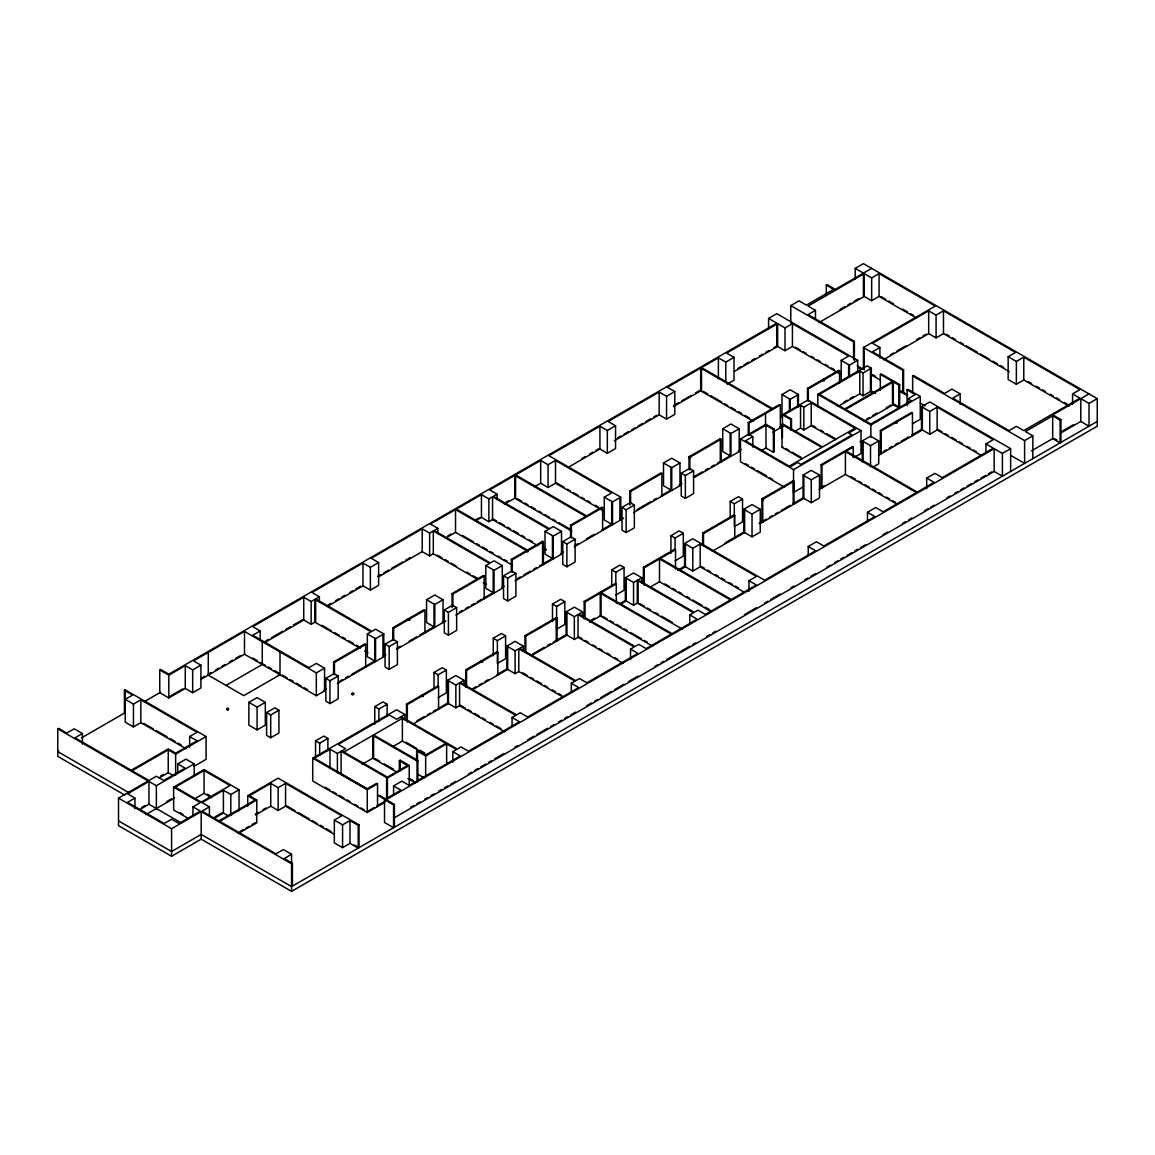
<?xml version="1.0" encoding="UTF-8"?>
<svg xmlns="http://www.w3.org/2000/svg" width="1155" height="1155" viewBox="0 0 1155 1155"><rect width="100%" height="100%" fill="white"/><g stroke="black" fill="none" stroke-linecap="round" stroke-linejoin="round"><path stroke-width="1.5" d="M124.754 795.044L57.75 756.352L57.75 728.805L58.573 728.329L66.802 733.079L74.209 728.805L82.438 733.555L82.438 744.08M124.394 713.14L124.394 690.329L125.216 689.853L206.081 736.544L206.081 759.355L193.91 766.386M200.883 679.414L244.499 654.235L316.326 695.7L324.555 690.95L324.555 668.153L316.326 672.903L244.499 631.439L193.491 660.891L200.898 665.165L200.898 687.961L192.668 692.711L185.276 688.438L168.818 697.938L159.765 692.711L159.765 669.914L160.588 669.438L168.818 674.188L776.81 323.169L776.81 345.966L773.691 347.771M768.58 328.944L768.58 318.419L776.81 313.669L857.674 360.36L857.674 372.632M790.785 323.126L790.785 305.599L799.015 300.849L806.421 305.122L833.693 289.371L826.287 285.097L826.287 295.622M826.287 285.097L827.11 284.621L835.339 289.371L871.664 268.393M855.205 278.918L855.205 268.393L863.435 263.643L1097.25 398.648L1097.25 426.195L291.565 891.357L201.187 839.165L171.575 856.274L118.503 825.637L118.503 798.091L148.129 780.982L57.75 728.805M159.765 669.914L168.818 675.141L185.276 665.641L192.668 669.914L200.898 665.165M337.404 683.529L383.792 656.747L383.792 633.951L375.563 638.701L375.563 661.497L367.333 656.747L367.333 633.951L371.044 631.814L314.853 599.373L311.143 601.51L303.736 597.236L252.728 626.689L260.135 630.962L260.135 639.726M327.428 606.361L362.973 585.83L370.38 590.104L378.609 585.354L378.609 562.557L370.38 567.307L362.973 563.034L311.966 592.486L319.372 596.76L319.372 602.029M485.807 565.56L494.037 570.31L494.037 593.107L485.807 588.357L485.807 565.56L489.518 563.423L433.313 530.968L429.617 533.119L422.21 528.831L371.203 558.284L378.609 562.557M545.044 531.358L553.274 536.108L553.274 558.904L545.044 554.155L545.044 531.358L548.74 529.221L492.55 496.78L488.854 498.917L481.447 494.643L456.355 509.124L528.182 550.589L528.182 551.541L527.359 552.018L527.359 551.065L455.532 509.6L430.44 524.081L437.846 528.369L437.846 533.624M570.541 537.45L570.541 525.178L585.773 516.386L514.769 475.398L489.677 489.893L497.083 494.167L497.083 499.422M515.592 497.718L515.592 474.922L540.684 460.441L548.091 464.714L555.497 460.441L611.688 492.882L604.282 497.155L604.282 519.952L612.511 524.702L612.511 501.905L620.74 497.155L620.74 519.952L619.917 519.476L619.917 496.679M569.011 466.894L599.921 449.035L607.328 453.309L615.557 448.559L615.557 425.762L607.328 430.512L599.921 426.238L548.914 455.691L620.74 497.155M614.33 440.719L659.159 414.833L666.565 419.121L674.78 414.371L674.78 391.559L666.565 396.309L659.159 392.036L608.151 421.488L615.557 425.762M748.252 434.858L748.252 422.586L771.699 409.043L700.695 368.055L667.388 387.286L674.78 391.559M701.518 390.376L701.518 367.579L718.396 357.848L725.788 362.121L734.017 357.371L734.017 380.168L727.159 384.124M841.215 381.41L841.215 360.36L848.622 356.087L792.431 323.645L785.025 327.919L777.618 323.645L726.611 353.098L734.017 357.371M863.435 368.575L863.435 347.54L935.261 306.061L879.071 273.62L871.664 277.893L864.258 273.62L808.067 306.061L815.473 310.349L815.473 319.112M82.438 733.555L75.032 737.828L131.222 770.269L168.24 748.902L175.647 753.175L197.029 740.831L189.637 736.544L189.637 747.068M124.394 690.329L132.623 695.079L125.216 699.352L133.446 704.102L140.838 699.829L197.029 732.27L189.637 736.544M260.135 630.962L252.728 635.236L308.919 667.677L316.326 663.403L324.555 668.153M315.676 621.693L315.676 598.896L319.372 596.76M437.846 528.369L434.136 530.506L490.326 562.947L494.037 560.81L502.266 565.56L502.266 588.357L455.879 615.139M497.083 494.167L493.373 496.304L549.563 528.745L553.274 526.608L561.503 531.358L561.503 554.155L515.116 580.936M815.473 310.349L808.067 314.622L854.382 341.36L854.382 360.649M58.573 751.14L57.75 751.602L129.432 792.994M81.529 737.872L125.216 712.664M144.736 701.388L160.588 692.235M168.818 696.985L182.851 688.885M201.548 678.086L204.666 676.281M207.785 674.477L210.903 672.686M215.581 669.987L218.699 668.182M221.818 666.377L224.936 664.587M229.614 661.887L232.732 660.082M235.851 658.278L240.529 655.578M265.477 641.184L268.595 639.379M271.699 637.574L282.614 631.28M285.733 629.475L290.41 626.775M293.529 624.985L302.884 619.585M327.832 605.177L330.951 603.372M335.629 600.672L338.747 598.882M341.866 597.077L344.97 595.273M349.647 592.573L352.766 590.783M355.884 588.978L360.562 586.278M377.714 576.374L380.832 574.584M383.951 572.779L388.629 570.079M391.747 568.274L402.662 561.98M405.78 560.175L410.458 557.475M447.866 535.877L450.984 534.072M475.932 519.678L479.051 517.873M505.544 502.569L508.662 500.779M581.932 458.477L585.051 456.673M589.729 453.973L592.847 452.168M595.966 450.378L599.084 448.573M617.795 437.774L620.914 435.969M624.032 434.165L628.71 431.465M631.828 429.674L634.932 427.87M638.051 426.065L642.729 423.365M645.847 421.575L650.525 418.875M653.643 417.071L656.762 415.266M673.914 405.376L678.591 402.676M681.71 400.872L691.065 395.472M695.743 392.772L700.421 390.072M737.828 368.474L740.947 366.669M744.065 364.865L748.743 362.165M751.862 360.36L754.98 358.57M759.658 355.87L762.776 354.065M765.895 352.261L769.013 350.47M840.017 309.468L844.709 306.768M847.828 304.963L850.946 303.159M854.065 301.354L858.757 298.654M265.101 642.339L303.736 620.033L311.143 624.306L314.853 622.17L360.115 648.302M378.927 576.619L422.21 551.642L429.617 555.916L433.313 553.779L477.029 579.002M446.682 537.508L455.532 532.397L512.647 565.373M475.542 520.847L481.447 517.44L488.854 521.714L492.55 519.577L537.826 545.709M504.432 504.172L514.769 498.195L571.884 531.17M534.779 486.645L540.684 483.238L548.091 487.511L555.497 483.238L603.877 511.174M673.437 406.589L700.695 390.852L753.175 421.156M734.349 371.434L777.618 346.442L785.025 350.716L792.431 346.442L840.826 374.379M818.996 322.563L864.258 296.431L871.664 300.704L879.071 296.431L916.521 318.058M125.216 689.853L125.216 722.164L133.446 726.914L140.838 722.64L186.114 748.772M226.034 685.391L262.257 664.486L262.257 641.689M790.785 305.599L853.559 341.837L854.382 341.36M226.813 708.621L228.459 708.621L228.459 709.574L226.813 709.574L226.813 708.621L228.459 709.574M226.813 709.574L228.459 708.621M248.874 702.356L257.089 697.606L265.318 702.356L265.318 725.152L257.089 729.902L248.874 725.152L248.874 702.356L257.089 707.105L265.318 702.356M443.029 599.748L434.8 604.498L434.8 627.309L426.57 622.559L426.57 599.748L434.8 594.998L443.029 599.748L443.029 622.559L442.206 622.083M663.519 462.953L671.748 467.703L671.748 490.5L663.519 485.75L663.519 462.953L671.748 458.203L679.963 462.953L679.963 485.75L633.59 512.531M739.2 428.75L730.971 433.5L730.971 456.312L722.756 451.562L722.756 428.75L730.971 424.001L739.2 428.75L739.2 451.562L694.314 477.477M781.993 417.359L781.993 394.562L790.208 389.812L798.437 394.562L798.437 406.834M206.081 736.544L175.647 754.128L168.24 749.855L132.045 770.746L148.952 780.506L156.358 776.232L163.75 780.506L185.147 768.162L177.74 763.888L177.74 772.652M1069.054 406.112L1023.778 379.981L1016.371 384.254L1008.156 379.504L1008.156 356.707L1015.548 352.419L943.491 310.811L936.084 315.098L928.678 310.811L872.487 343.252L879.893 347.54L879.893 358.05M333.607 674.26L333.607 661.974L364.865 643.927L365.687 644.403L365.687 667.2M392.844 640.058L392.844 627.771L424.102 609.725L424.925 610.201L424.925 632.998L424.102 632.521M452.081 607.602L452.081 593.583L483.339 575.522L484.162 575.999L484.162 598.81L483.339 598.333L493.214 592.631L493.214 569.834M511.319 571.653L511.319 559.381L542.576 541.334L543.399 541.811L543.399 564.607L542.576 564.131L542.576 541.334M629.778 505.009L629.778 490.976L661.05 472.929L661.873 473.406L661.873 496.202L661.05 495.726L670.925 490.038L670.925 467.226M689.015 469.493L689.015 456.788L720.287 438.727L721.11 439.203L721.11 462L720.287 461.538L720.287 438.727M807.489 400.655L807.489 388.383L838.747 370.336L839.57 370.813L839.57 383.085M333.607 661.974L334.43 662.45L365.687 644.403M392.844 627.771L393.667 628.248L424.925 610.201M452.081 593.583L452.904 594.06L484.162 575.999M494.037 570.31L502.266 565.56M511.319 559.381L512.141 559.857L543.399 541.811M553.274 536.108L561.503 531.358M570.541 525.178L571.364 525.655L602.636 507.608L602.636 530.405L601.813 529.928L611.688 524.226L611.688 501.429M629.778 490.976L630.601 491.452L661.873 473.406M671.748 467.703L679.963 462.953M721.11 439.203L689.015 457.727L689.838 458.203L690.661 457.727L689.838 456.312L689.838 469.969M748.252 422.586L749.075 423.062L780.347 405.001L780.347 427.812L779.524 427.336L782.339 425.704M781.993 394.562L790.208 399.312L798.437 394.562M807.489 388.383L808.312 388.86L839.57 370.813M841.215 360.36L849.445 365.11L857.674 360.36M879.893 347.54L872.487 351.813L903.585 369.759L903.585 392.556L902.762 393.032L902.762 370.235L863.435 347.54M177.74 763.888L185.969 759.138L194.199 763.888L194.199 776.16M266.603 712.592L274.818 707.842L278.933 710.21L278.933 733.006L270.703 737.756L266.603 735.389L266.603 712.592L270.703 714.959L278.933 710.21M325.826 678.389L334.055 673.639L338.17 676.007L338.17 698.818L329.94 703.568L325.826 701.186L325.826 678.389L329.94 680.757L338.17 676.007M385.063 644.187L393.292 639.437L397.407 641.819L397.407 664.616L389.177 669.366L385.063 666.984L385.063 644.187L389.177 646.569L397.407 641.819M444.3 609.984L452.529 605.234L456.644 607.617L456.644 630.413L448.414 635.163L444.3 632.796L444.3 609.984L448.414 612.367L456.644 607.617M503.537 575.796L511.766 571.046L515.881 573.414L515.881 596.211L507.651 600.961L503.537 598.593L503.537 575.796L507.651 578.164L515.881 573.414M562.774 541.594L571.003 536.844L575.118 539.212L575.118 562.009L566.888 566.759L562.774 564.391L562.774 541.594L566.888 543.962L575.118 539.212M622.011 507.392L630.24 502.642L634.355 505.009L634.355 527.821L626.126 532.571L622.011 530.188L622.011 507.392L626.126 509.759L634.355 505.009M681.248 473.189L689.477 468.439L693.592 470.821L693.592 493.618L685.363 498.368L681.248 495.986L681.248 473.189L685.363 475.571L693.592 470.821M784.187 487.02L740.485 461.798L740.485 438.987L765.982 424.275L774.211 429.025L774.211 451.822L773.388 452.298L765.982 448.025L761.492 450.609M782.44 437.572L782.44 414.775L807.937 400.049L861.009 430.685L861.009 453.482L854.873 457.019M817.812 406.618L817.812 394.346L867.174 365.846L871.289 368.214L871.289 391.025L863.059 395.775L859.768 393.869L838.068 406.401M194.199 763.888L156.358 785.732L148.952 781.459L127.555 793.817L134.962 798.091L134.962 808.601M774.211 429.025L773.388 429.487L765.982 425.213L749.523 434.713L752.815 436.619L752.815 447.144M752.815 436.619L745.423 440.892L790.251 466.779L797.657 462.505L800.949 464.411L851.957 434.959L848.665 433.053L856.072 428.779L811.229 402.893L803.822 407.166L800.545 405.275L784.086 414.775L791.493 419.048L791.493 429.559M871.289 368.214L863.059 372.964L859.768 371.073L819.458 394.346L844.753 408.957L892.483 381.395L892.483 404.207M160.531 776.16L163.606 774.37M890.491 354.715L893.58 352.925M896.67 351.149L905.924 345.793M916.738 339.556L919.828 337.78M922.903 335.99L925.992 334.214M159.188 777.878L168.24 772.652L172.687 775.222M883.416 359.754L928.678 333.622L936.084 337.895L943.491 333.622L1009.427 371.679M134.962 798.091L127.555 802.364L164.169 823.501L171.575 819.227L178.982 823.501L200.364 811.142L192.957 806.869L192.957 815.647M801.873 458.766L782.022 447.303L782.022 424.506L782.845 424.029L822.548 446.942L855.047 428.187M782.44 414.775L790.67 419.525L791.493 419.048M326.547 688.842L323.732 690.473L324.555 690.95M339.556 681.335L342.544 679.616M345.518 677.898L348.492 676.18M351.466 674.462L374.74 661.021L374.74 638.224M382.969 633.474L382.969 656.271L385.784 654.654M397.306 647.998L400.28 646.28M409.216 641.126L416.666 636.824M419.64 635.106L433.977 626.833L433.977 604.022M459.517 612.078L462.505 610.36M465.479 608.642L468.454 606.924M471.428 605.206L474.402 603.488M477.39 601.769L481.852 599.185M504.259 586.249L501.443 587.881L502.266 588.357M517.397 578.669L520.443 576.908M523.489 575.147L526.536 573.385M527.359 572.923L530.405 571.162M533.437 569.401L536.483 567.639M539.529 565.892L552.451 558.428L552.451 535.631M563.496 552.047L560.68 553.678L561.503 554.155M575.118 545.348L578.164 543.586M586.596 538.721L594.204 534.317M619.917 519.476L622.733 517.859M637.228 509.485L650.626 501.746M653.6 500.028L656.574 498.31M679.14 485.288L681.97 483.656M693.491 477.001L702.413 471.846M705.402 470.128L708.376 468.41M711.35 466.692L714.324 464.974M717.298 463.256L730.148 455.835L730.148 433.038M741.207 449.454L738.377 451.085L739.2 451.562M396.641 649.327L445.844 620.928M574.353 546.734L623.556 518.321M772.94 432.085L783.162 426.181M880.341 390.173L880.341 374.393L881.164 373.917L899.673 384.601L899.673 407.412M188.482 818.534L173.625 809.958L173.625 787.161L204.074 769.591L239.042 789.775L239.042 810.824M204.074 770.529L175.271 787.161L201.187 802.119L229.989 785.501L204.074 770.529L204.074 793.341L194.978 798.581M141.892 807.388L145.01 805.584M844.045 401.998L847.12 400.222M850.21 398.446L853.3 396.656M139.784 809.554L148.952 804.255L180.758 822.62M794.553 431.522L800.545 428.072L803.822 429.963L811.229 425.69L835.397 439.651M902.762 370.235L903.585 369.759M351.957 693.462L353.603 693.462L353.603 694.415L351.957 694.415L351.957 693.462L353.603 694.415M351.957 694.415L353.603 693.462M899.673 384.601L898.85 385.077L893.306 381.872L845.576 409.419L870.884 424.029L911.194 400.756L907.902 398.85L907.902 404.12M166.811 801.541L171.402 798.899M145.66 814.708L174.52 798.047M782.022 447.303L782.845 446.826M912.638 393.48L912.638 375.938L913.461 375.462L944.559 393.422L951.965 389.148L960.18 393.898L960.18 404.409M907.079 405.622L907.079 389.827L907.902 389.351L920.246 396.483L920.246 419.279L912.537 423.741M192.957 806.869L200.364 802.595L173.625 787.161M239.042 789.775L230.812 794.525L223.406 790.251L202.01 802.595L209.416 806.869L209.416 815.647M866.308 419.308L869.383 417.533M872.473 415.757L877.078 413.086M886.318 407.758L890.938 405.087M864.056 421.561L893.306 404.669L898.85 407.888L898.85 385.077M789.226 466.187L821.725 447.418L782.022 424.506M315.546 756.641L315.546 740.846L323.775 736.096L327.89 738.478L327.89 750.75M374.783 724.185L374.783 706.643L383.012 701.894L387.127 704.276L387.127 716.548M434.02 688.236L434.02 672.455L442.25 667.706L446.364 670.073L446.364 692.87L438.135 697.62M493.257 655.795L493.257 638.253L501.487 633.503L505.601 635.871L505.601 658.682L497.372 663.432L497.372 640.621L505.601 635.871M552.494 621.592L552.494 604.051L560.724 599.301L564.824 601.683L564.824 624.48L556.609 629.23L556.609 606.433L564.824 601.683M611.731 585.643L611.731 569.848L619.946 565.098L624.061 567.48L624.061 590.277L615.832 595.027M670.954 553.187L670.954 535.66L679.183 530.91L683.298 533.278L683.298 556.075L675.069 560.825M730.191 517.238L730.191 501.458L738.42 496.708L742.535 499.076L742.535 521.872L734.306 526.622L734.306 503.825L742.535 499.076M907.902 398.85L915.309 394.577L907.079 389.827M118.503 798.091L171.575 828.727L201.187 811.619L291.565 863.796L292.388 863.319L292.388 886.13M209.416 806.869L202.01 811.142L218.916 820.902L255.125 800.011L247.719 795.737L247.719 806.262M315.546 740.846L319.661 743.228L327.89 738.478M374.783 706.643L378.898 709.026L387.127 704.276M434.02 672.455L438.135 674.823L446.364 670.073M611.731 569.848L615.832 572.23L624.061 567.48M670.954 535.66L675.069 538.028L683.298 533.278M740.485 438.987L793.543 469.623L861.009 430.685M817.812 394.346L870.884 424.982L920.246 396.483M247.719 795.737L278.153 778.152L359.032 824.858L359.032 847.655L354.368 844.955M384.586 802.494L367.261 812.499L312.716 781.011L312.716 758.214L396.627 709.762L404.856 714.512L404.856 719.767M406.502 719.839L406.502 704.059L437.759 686.012L438.582 686.489L438.582 709.285L437.759 708.809L447.635 703.106L455.864 707.856L459.56 705.719L504.836 731.851M447.635 703.106L447.635 680.309L455.864 675.56L464.093 680.309L464.093 685.579M465.739 687.398L465.739 669.857L496.997 651.81L497.819 652.286L497.819 675.083L496.997 674.607L506.872 668.918L515.101 673.668L518.797 671.531L562.499 696.754M506.872 668.918L506.872 646.107L515.101 641.357L523.331 646.107L523.331 651.377M524.976 651.449L524.976 635.669L556.234 617.607L557.057 618.084L557.057 640.881L556.234 640.419L556.234 617.607M553.259 642.137L566.109 634.716L566.109 611.919L574.338 607.169L582.553 611.919L582.553 617.174M584.199 619.008L584.199 601.466L615.471 583.419L616.294 583.881L616.294 603.184M682.533 629.258L637.271 603.127L633.561 605.263L625.346 600.513L625.346 577.717L633.561 572.967L641.79 577.717L641.79 582.972M643.436 583.044L643.436 567.264L674.708 549.217L675.531 549.693L675.531 568.982M743.907 592.024L700.204 566.787L692.798 571.061L684.583 566.311L684.583 543.514L692.798 538.764L764.624 580.229L815.632 550.776L808.226 546.503L808.226 555.281M702.673 545.348L702.673 533.061L733.945 515.015L734.768 515.491L734.768 538.288L733.945 537.811M743.806 532.109L743.806 509.312L752.035 504.562L760.264 509.312L760.264 532.109L752.035 536.858L743.806 532.109L725.008 542.966M793.99 481.289L761.91 499.812L762.733 500.288L763.556 499.812L762.733 498.397L762.733 522.147L761.91 521.67L761.91 498.859L793.182 480.812L793.99 481.289L793.99 504.085L793.182 503.609L793.182 480.812M803.043 497.921L803.043 475.109L811.272 470.359L819.501 475.109L819.501 497.921L811.272 502.67L803.043 497.921L793.182 503.609M867.463 521.078L867.463 512.3L875.692 507.55L883.099 511.838L916.42 492.593L845.417 451.605L821.97 465.147L821.97 487.944L821.147 487.468L821.147 464.671L852.404 446.61L853.227 447.086L853.227 457.611M862.28 461.957L862.28 440.921L870.509 436.171L878.738 440.921L878.738 463.718L873.252 466.88M912.464 412.898L881.207 430.945L881.207 453.742L880.384 453.265L880.384 430.469L911.642 412.422L912.464 412.898L912.464 435.695L911.642 435.218L921.517 429.516L929.746 434.266L937.153 429.992L980.855 455.229M921.517 429.516L921.517 406.719L929.746 401.969L1010.625 448.66L1010.625 471.457M334.344 820.108L342.573 824.858L349.979 820.57L358.209 825.32L358.209 848.131L349.979 843.381L342.573 847.655L334.344 842.905L334.344 820.108L341.75 815.82L285.559 783.379L278.153 787.652L270.746 783.379L249.365 795.737L256.771 800.011L256.771 822.808L238.248 833.491M409.216 786.526L409.216 765.476L387.416 778.066L341.086 751.327L337.39 753.464L329.984 749.191L314.348 758.214L367.261 788.75L376.718 783.292L377.541 783.769L377.541 806.565L376.718 806.089L385.178 801.209M406.502 704.059L407.325 704.536L438.582 686.489M465.739 669.857L466.562 670.333L497.819 652.286M524.976 635.669L525.799 636.131L557.057 618.084M584.199 601.466L585.022 601.943L616.294 583.881M643.436 567.264L644.259 567.74L659.491 558.948L730.48 599.936L705.387 614.431L697.981 610.158L694.285 612.294L638.094 579.853L638.094 602.65M675.531 549.693L660.299 558.471L731.303 599.474L756.395 584.979L748.989 580.705L748.989 591.23M702.673 533.061L703.496 533.538L734.768 515.491M853.227 447.086L846.24 451.129L917.243 492.117L934.106 482.386L926.7 478.112L926.7 488.637M214.83 817.047L222.41 812.672M214.238 818.346L223.406 813.048L227.853 815.618M256.771 800.011L219.739 821.378L275.93 853.819L283.336 849.546L291.565 854.296L291.565 863.074M404.856 714.512L401.146 716.649L457.337 749.09L461.047 746.953L468.454 751.226L519.461 721.774L512.055 717.5L512.055 726.278M447.635 680.309L455.864 685.059L459.56 682.923L515.751 715.364L512.055 717.5M464.093 680.309L460.383 682.446L516.574 714.887L520.284 712.751L527.691 717.024L578.698 687.586L571.292 683.298L571.292 692.076M506.872 646.107L515.101 650.857L518.797 648.72L574.988 681.161L571.292 683.298M523.331 646.107L519.62 648.244L575.811 680.685L579.521 678.548L586.913 682.836L637.935 653.384L630.529 649.11L630.529 659.62M566.109 611.919L574.338 616.669L578.034 614.532L634.225 646.973L630.529 649.11M582.553 611.919L578.857 614.056L635.048 646.497L638.758 644.36L646.15 648.634L671.243 634.138L599.431 592.674M625.346 577.717L633.561 582.466L637.271 580.33L693.462 612.771L689.766 614.908L689.766 623.671M638.094 579.853L641.79 577.717M684.583 543.514L692.798 548.264L700.204 543.991L756.395 576.432L748.989 580.705M743.806 509.312L752.035 514.062L760.264 509.312M803.043 475.109L811.272 479.859L819.501 475.109M862.28 440.921L870.509 445.671L878.738 440.921M921.517 406.719L929.746 411.469L937.153 407.195L993.343 439.636L985.937 443.91L985.937 452.673M960.18 393.898L952.788 398.172L1008.979 430.613L1016.371 426.339L1023.778 430.613L1079.968 398.172L1072.562 393.898L1072.562 404.409M1008.156 356.707L1016.371 361.457L1023.778 357.169L1079.968 389.61L1072.562 393.898M343.973 752.035L372.762 735.417L417.027 760.972L417.85 760.495L417.85 781.531M373.585 757.738L373.585 734.941L402.388 718.309L402.388 741.106L427.206 755.442M802.739 487.121L793.543 492.434L793.543 469.623M255.327 814.145L258.374 812.384M262.936 809.742L265.982 807.995M416.926 720.85L424.361 716.548M427.336 714.83L430.324 713.111M433.298 711.393L436.272 709.675M473.175 688.366L476.149 686.648M479.137 684.929L482.111 683.211M485.086 681.493L488.06 679.775M532.412 654.163L544.323 647.291M547.297 645.573L550.271 643.855M590.162 620.827L594.623 618.243M619.701 603.776L625.346 600.513M677.523 570.382L684.583 566.311M759.095 523.287L766.371 519.086M769.36 517.368L772.334 515.65M775.308 513.932L778.282 512.214M781.271 510.496L790.193 505.341M821.147 487.468L824.121 485.75M883.358 451.547L886.333 449.829M889.321 448.111L892.295 446.393M895.269 444.675L898.244 442.957M901.218 441.239L908.667 436.937M255.472 815.011L270.746 806.19L278.153 810.464L285.559 806.19L333.954 834.127M413.273 723.896L448.458 703.583L448.458 680.786M472.51 689.694L507.695 669.38L507.695 646.583M531.748 655.506L566.932 635.192L566.932 612.381M589.599 622.097L600.254 615.947L652.719 646.251M620.524 604.238L626.169 600.99L626.169 578.193M650.352 587.029L659.491 581.745L710.412 611.154M679.761 570.05L685.406 566.787L685.406 543.991M712.433 551.18L744.629 532.585L744.629 509.788M759.918 523.764L803.866 498.397L803.866 475.586M819.155 489.576L845.417 474.402L896.352 503.811M878.378 455.373L922.34 429.992L922.34 407.195M240.038 831.513L243.055 829.781M246.073 828.034L249.09 826.287M252.108 824.555L255.125 822.808M566.109 634.716L574.338 639.466L578.034 637.329L623.296 663.461M362.165 764.336L372.762 758.214L397.19 772.305M393.292 746.361L402.388 741.106M399.341 771.251L399.341 760.726L400.164 760.25L409.216 765.476M416.623 761.275L416.623 750.75L417.446 750.274L425.661 755.024L445.83 743.387L400.323 717.125L396.627 719.262L389.221 714.988L338.213 744.441L345.619 748.714L341.909 750.851L387.416 777.113L407.571 765.476L399.341 760.726M312.716 758.214L367.261 789.702L377.541 783.769M416.623 750.75L425.661 755.976L446.653 743.863L456.514 749.566L452.818 751.703L452.818 762.228M393.581 794.669L393.581 785.905L401.81 781.155L409.216 785.429L460.224 755.976L452.818 751.703M808.226 546.503L816.455 541.753L823.861 546.026L874.869 516.588L867.463 512.3M926.7 478.112L934.929 473.362L942.336 477.636L993.343 448.183L985.937 443.91M384.528 799.679L393.581 804.905L393.581 827.702L384.528 822.476L384.528 799.679L400.987 790.179L393.581 785.905M291.565 854.296L284.159 858.569L292.388 863.319M1010.625 448.66L1002.396 453.41L994.166 448.66L386.174 799.679L394.404 804.429L394.404 827.225M1089.021 393.898L1052.696 414.862L1060.925 419.611L1060.925 442.408M368.604 810.767L374.018 807.648M1060.925 419.611L1060.102 420.088L1052.696 415.814L1025.423 431.566L1032.83 435.839L1032.83 458.636M358.209 825.32L359.032 824.858M393.581 804.905L394.404 804.429M912.638 375.938L1024.601 440.589L1032.83 435.839M1060.507 433.154L1080.791 421.445L1080.791 398.648L1089.021 403.398L1097.25 398.648M410.761 807.331L413.851 805.555M416.941 803.765L420.03 801.974M424.665 799.303L427.769 797.513M430.858 795.737L433.948 793.947M438.582 791.276L441.672 789.486M444.762 787.696L447.851 785.92M450.941 784.13L455.59 781.459M468.454 774.023L471.543 772.247M474.633 770.457L477.722 768.667M480.812 766.891L485.447 764.206M488.551 762.43L491.64 760.64M494.73 758.849L503.999 753.508M514.827 747.256L517.916 745.466M527.691 739.821L533.87 736.255M536.96 734.479L547.773 728.227M550.877 726.437L553.967 724.661M558.601 721.976L561.691 720.2M564.781 718.41L567.87 716.62M570.96 714.844L575.609 712.159M586.913 705.633L591.562 702.947M594.652 701.172L597.741 699.381M600.831 697.591L611.645 691.354M614.749 689.564L624.018 684.208M628.652 681.537L637.935 676.18M655.015 666.32L657.96 664.616M660.92 662.912L663.865 661.209M666.825 659.505L671.243 656.935M672.066 656.473L689.78 646.237M692.74 644.533L695.685 642.83M706.86 636.376L709.82 634.673M712.765 632.969L715.725 631.265M744.585 614.604L756.395 607.775M764.624 603.026L767.714 601.25M770.804 599.459L780.087 594.103M790.901 587.866L793.99 586.076M804.818 579.824L807.908 578.049M810.998 576.258L815.632 573.587M826.951 567.047L830.041 565.257M834.675 562.586L837.779 560.796M840.869 559.02L843.958 557.23M847.048 555.44L851.683 552.769M854.772 550.978L857.862 549.202M860.966 547.412L865.6 544.741M883.099 534.635L887.646 532.007M902.791 523.258L905.809 521.511M908.841 519.764L911.873 518.018M924.91 510.496L927.97 508.72M931.046 506.958L934.106 505.183M946.97 497.762L950.06 495.971M954.694 493.301L957.784 491.51M960.888 489.72L963.977 487.944M967.067 486.154L971.702 483.483M974.791 481.693L977.881 479.902M980.97 478.127L985.619 475.441M988.709 473.666L991.799 471.875M1062.802 430.873L1073.731 424.578M393.971 817.971L994.166 471.457L1002.396 476.207L1002.396 453.41M1031.487 450.854L1052.696 438.611L1060.102 442.885L1060.102 420.088M1097.25 421.445L291.565 886.607L201.187 834.415L171.575 851.524L118.503 820.887M855.205 268.393L863.435 273.143L863.435 295.954M880.976 296.575L885.64 299.261M888.744 301.065L893.393 303.751M902.719 309.121L907.368 311.821M910.472 313.611L913.576 315.402M946.19 334.228L949.295 336.018M952.399 337.809L955.503 339.599M960.152 342.299L963.27 344.089M966.374 345.879L977.231 352.159M980.335 353.95L989.662 359.321M992.766 361.111L997.415 363.811M1000.519 365.601L1003.637 367.391M1028.47 381.727L1031.574 383.532M1036.237 386.218L1039.341 388.008M1042.445 389.798L1045.549 391.588M1050.213 394.288L1053.317 396.078M1056.421 397.869L1059.525 399.659M1064.188 402.344L1067.292 404.149M1080.791 421.445L1089.021 426.195L1089.021 403.398M1054.067 438.452L1056.811 440.041M880.341 374.393L892.483 381.395M857.212 365.789L862.843 369.037M872.487 374.61L875.591 376.4M900.467 390.765L907.816 395.01M857.79 367.073L862.02 369.513M871 374.696L880.067 379.937M899.731 391.285L906.993 395.486M920.405 403.225L925.068 405.925M1010.611 455.301L1024.601 463.386L1024.601 440.589M768.58 318.419L776.81 323.169M795.463 347.236L800.126 349.936M803.245 351.726L806.349 353.531M811.012 356.216L814.131 358.021M817.235 359.811L820.353 361.602M825.017 364.301L828.121 366.092M831.239 367.896L834.343 369.687M871.289 391.025L875.519 393.465M893.508 403.846L898.128 406.517M937.528 429.256L942.191 431.956M945.295 433.746L948.414 435.536M951.518 437.341L956.181 440.026M959.3 441.831L962.404 443.621M967.067 446.321L970.186 448.111M973.29 449.916L976.408 451.706M873.296 393.119L870.466 391.487L870.466 368.69M823.529 380.067L822.707 379.591L822.707 380.544M896.424 422.152L895.601 421.676L895.601 422.629M880.384 430.469L881.207 430.945M859.955 441.47L863.074 443.275M780.347 405.001L779.524 404.539L772.522 408.567L701.518 367.579M812.629 425.545L815.748 427.35M820.425 430.05L823.544 431.855M826.677 433.659L836.032 439.059M703.063 391.271L707.697 393.942M710.787 395.717L721.586 401.969M724.676 403.745L727.765 405.521M730.855 407.311L735.475 409.982M738.565 411.772L741.654 413.548M744.744 415.324L749.378 418.009M850.874 476.596L855.494 479.282M858.584 481.058L861.673 482.833M864.763 484.624L869.397 487.295M872.473 489.085L875.562 490.861M878.652 492.636L881.741 494.427M886.376 497.098L889.451 498.873M892.541 500.664L895.63 502.439M821.147 464.671L821.97 465.147M785.905 448.588L788.952 450.363M792.012 452.125L801.166 457.409M722.756 428.75L730.971 433.5M745.423 463.689L748.44 465.436M751.457 467.183L754.475 468.93M757.507 470.677L766.559 475.903M769.591 477.65L772.608 479.397M689.015 456.788L689.838 457.25M761.91 498.859L762.733 499.335M730.191 501.458L734.306 503.825M604.282 497.155L612.511 501.905M602.636 507.608L601.813 507.132L586.596 515.924L515.592 474.922M556.623 482.949L564.347 487.396M567.437 489.186L570.512 490.962M573.602 492.752L578.236 495.423M581.326 497.199L584.416 498.989M587.491 500.765L590.58 502.555M595.215 505.226L598.304 507.002M701.345 566.499L704.435 568.274M707.524 570.065L710.599 571.841M715.234 574.511L718.323 576.302M721.413 578.077L724.503 579.868M729.123 582.539L732.212 584.315M735.302 586.105L738.392 587.881M517.137 498.614L521.771 501.284M524.846 503.075L527.936 504.851M531.026 506.641L535.66 509.312M538.75 511.088L541.825 512.878M544.915 514.654L549.549 517.325M552.639 519.115L555.728 520.891M558.803 522.681L569.617 528.918M664.934 583.954L669.568 586.625M672.658 588.4L675.747 590.191M678.822 591.966L681.912 593.757M686.546 596.428L689.636 598.203M692.726 599.994L701.98 605.336M705.07 607.126L709.704 609.797M689.766 614.908L697.158 619.181L672.066 633.662L600.254 592.197L600.254 615.947M493.373 519.1L496.506 520.905M499.624 522.71L504.302 525.41M507.42 527.214L510.553 529.019M513.672 530.809L518.35 533.523M521.468 535.328L524.601 537.118M529.279 539.833L532.397 541.623M543.326 547.932L546.445 549.737M639.653 603.545L644.331 606.26M647.464 608.064L650.583 609.854M655.26 612.569L658.379 614.359M661.512 616.164L672.427 622.473M542.504 548.408L545.622 550.213M462.534 535.487L473.333 541.724M476.423 543.514L479.513 545.29M482.588 547.08L487.222 549.751M490.312 551.527L493.402 553.317M498.036 555.988L501.111 557.764M504.201 559.554L507.29 561.33M602.621 616.366L607.241 619.037M610.331 620.827L613.421 622.603M616.51 624.393L621.13 627.064M624.22 628.84L627.309 630.63M630.399 632.406L641.198 638.643M644.288 640.433L647.378 642.209M552.494 604.051L556.609 606.433M437.269 555.107L441.946 557.807M445.065 559.612L448.183 561.417M451.316 563.207L455.994 565.921M466.923 572.23L470.042 574.021M473.16 575.825L477.852 578.525M578.857 636.853L581.976 638.657M585.094 640.462L588.227 642.252M592.905 644.966L596.023 646.757M599.142 648.561L602.275 650.366M606.952 653.066L610.071 654.871M614.763 657.57L617.882 659.375M483.266 582.611L486.385 584.416M426.57 599.748L434.8 604.498M493.257 638.253L497.372 640.621M522.739 672.845L527.431 675.56M530.549 677.364L533.668 679.154M536.786 680.959L541.478 683.659M544.597 685.464L547.715 687.268M552.393 689.968L555.526 691.773M558.645 693.577L561.763 695.382M408.884 619.47L408.062 618.993L408.062 619.946M481.779 661.555L480.956 661.079L480.956 662.017M383.792 633.951L375.563 629.201L371.867 631.337L315.676 598.896M367.333 633.951L375.563 638.701M382.969 656.271L383.792 656.747M321.913 625.303L331.283 630.717M334.401 632.507L339.079 635.221M342.212 637.011L345.331 638.816M348.449 640.621L353.127 643.321M356.26 645.125L359.378 646.93M460.383 705.243L465.075 707.957M468.194 709.748L471.312 711.552M474.431 713.357L479.123 716.057M482.241 717.861L485.36 719.666M490.038 722.366L493.171 724.171M496.289 725.975L500.967 728.675M364.792 651.016L367.911 652.806M422.542 695.743L421.719 695.267L421.719 696.22M405.838 742.145L416.753 748.454M419.886 750.259L424.564 752.959M252.728 658.032L257.421 660.732M260.539 662.537L265.217 665.251M268.335 667.041L271.468 668.846M274.587 670.651L279.265 673.351M282.383 675.155L287.075 677.855M290.194 679.66L293.312 681.464M296.431 683.269L301.123 685.969M304.241 687.774L307.36 689.578M373.585 734.941L417.85 760.495M418.124 774.428L424.159 777.907M375.115 758.618L379.692 761.26M384.269 763.903L393.436 769.187M410.227 778.889L413.273 780.65M407.874 778.484L415.497 782.888M379.649 795.434L384.312 798.119M366.871 789.009L341.086 774.124L341.086 751.327M377.483 795.131L385.077 799.52M325.248 787.291L329.911 789.991M333.03 791.796L336.134 793.586M339.252 795.376L343.916 798.076M347.034 799.881L350.138 801.671M354.802 804.371L357.92 806.161M361.039 807.951L364.143 809.756M143.87 723.434L153.211 728.819M156.315 730.61L167.201 736.904M170.319 738.695L174.983 741.394M178.087 743.185L181.205 744.989M285.935 805.454L295.261 810.839M298.38 812.629L309.266 818.924M312.37 820.714L317.033 823.414M320.152 825.204L323.256 826.994M326.374 828.799L331.037 831.485M207.106 794.135L210.152 795.896M204.074 793.341L211.697 797.73M179.848 812.6L182.894 814.362M1052.696 415.814L1052.696 438.611M1023.778 357.169L1023.778 379.981M1016.371 361.457L1016.371 384.254M994.166 448.66L994.166 471.457M943.491 310.811L943.491 333.622M937.153 407.195L937.153 429.992M936.084 315.098L936.084 337.895M929.746 411.469L929.746 434.266M928.678 310.811L928.678 333.622M893.306 381.872L893.306 404.669M879.071 273.62L879.071 296.431M871.664 277.893L871.664 300.704M870.884 424.982L870.884 437.254M870.509 445.671L870.509 466.707M864.258 273.62L864.258 296.431M864.258 347.063L864.258 369.86M863.059 372.964L863.059 395.775M863.103 441.398L863.103 460.686M859.768 371.073L859.768 393.869M853.559 341.837L853.559 359.378M849.445 365.11L849.445 377.382M848.622 364.634L848.622 376.905M845.417 451.605L845.417 474.402M811.229 402.893L811.229 425.69M811.272 479.859L811.272 502.67M808.312 388.86L808.312 401.132M803.822 407.166L803.822 429.963M800.545 405.275L800.545 428.072M797.614 394.086L797.614 406.358M792.431 323.645L792.431 346.442M790.67 419.525L790.67 430.035M790.208 399.312L790.208 411.584M789.385 398.836L789.385 411.108M785.025 327.919L785.025 350.716M777.618 323.645L777.618 346.442M773.388 429.487L773.388 452.298M765.982 425.213L765.982 448.025M765.534 413.562L765.534 425.834M752.035 514.062L752.035 536.858M749.075 423.062L749.075 435.334M725.788 362.121L725.788 381.41M718.396 357.848L718.396 378.883M703.496 533.538L703.496 545.81M700.695 368.055L700.695 390.852M700.204 543.991L700.204 566.787M692.798 548.264L692.798 571.061M685.363 475.571L685.363 498.368M675.069 538.028L675.069 550.3M666.565 396.309L666.565 419.121M659.491 558.948L659.491 581.745M659.159 392.036L659.159 414.833M644.259 567.74L644.259 585.282M637.271 580.33L637.271 603.127M633.561 582.466L633.561 605.263M630.601 491.452L630.601 503.739M626.126 509.759L626.126 532.571M615.832 572.23L615.832 584.502M607.328 430.512L607.328 453.309M601.076 592.674L601.076 615.471M599.921 426.238L599.921 449.035M585.022 601.943L585.022 617.723M578.034 614.532L578.034 637.329M574.338 616.669L574.338 639.466M571.364 525.655L571.364 537.927M566.888 543.962L566.888 566.759M555.497 460.441L555.497 483.238M548.091 464.714L548.091 487.511M540.684 460.441L540.684 483.238M525.799 636.131L525.799 651.925M518.797 648.72L518.797 671.531M515.101 650.857L515.101 673.668M514.769 475.398L514.769 498.195M512.141 559.857L512.141 572.129M507.651 578.164L507.651 600.961M492.55 496.78L492.55 519.577M488.854 498.917L488.854 521.714M481.447 494.643L481.447 517.44M466.562 670.333L466.562 686.128M459.56 682.923L459.56 705.719M455.864 685.059L455.864 707.856M455.532 509.6L455.532 532.397M452.904 594.06L452.904 606.332M448.414 612.367L448.414 635.163M446.653 743.863L446.653 763.152M438.135 674.823L438.135 687.095M433.313 530.968L433.313 553.779M429.617 533.119L429.617 555.916M425.661 755.976L425.661 777.026M422.21 528.831L422.21 551.642M417.446 750.274L417.446 760.799M417.027 760.972L417.027 782.007M407.325 704.536L407.325 722.077M400.164 760.25L400.164 770.775M393.667 628.248L393.667 640.534M389.177 646.569L389.177 669.366M387.416 778.066L387.416 799.116M386.593 777.589L386.593 798.639M378.898 709.026L378.898 721.298M372.762 735.417L372.762 758.214M370.38 567.307L370.38 590.104M367.261 789.702L367.261 812.499M362.973 563.034L362.973 585.83M352.78 693L352.78 694.891M349.979 820.57L349.979 843.381M342.573 824.858L342.573 847.655M337.39 753.464L337.39 772.753M334.43 662.45L334.43 674.722M329.94 680.757L329.94 703.568M329.984 749.191L329.984 768.479M319.661 743.228L319.661 755.5M316.326 672.903L316.326 695.7M314.853 599.373L314.853 622.17M311.143 601.51L311.143 624.306M303.736 597.236L303.736 620.033M291.565 863.796L291.565 891.357M285.559 783.379L285.559 806.19M280.001 651.925L280.001 674.737L243.777 695.642L208.275 675.155L208.275 652.344M278.153 787.652L278.153 810.464M270.703 714.959L270.703 737.756M270.746 783.379L270.746 806.19M257.089 707.105L257.089 729.902M244.499 631.439L244.499 654.235M230.812 794.525L230.812 815.574M227.636 708.145L227.636 710.051M223.406 790.251L223.406 813.048M201.187 811.619L201.187 839.165M192.668 669.914L192.668 692.711M185.276 665.641L185.276 688.438M175.647 754.128L175.647 775.164M171.575 828.727L171.575 856.274M168.818 675.141L168.818 697.938M168.24 749.855L168.24 772.652M156.358 785.732L156.358 808.529M148.952 781.459L148.952 804.255M140.838 699.829L140.838 722.64M133.446 704.102L133.446 726.914M409.707 619.946L408.884 620.408L408.884 618.517L409.707 619.946M824.352 380.544L823.529 381.02L823.529 379.114L824.352 380.544M423.365 696.22L422.542 696.696L422.542 694.805L423.365 696.22M482.602 662.017L481.779 662.494L481.779 660.602L482.602 662.017M897.247 422.629L896.424 423.105L896.424 421.2L897.247 422.629"/></g></svg>
